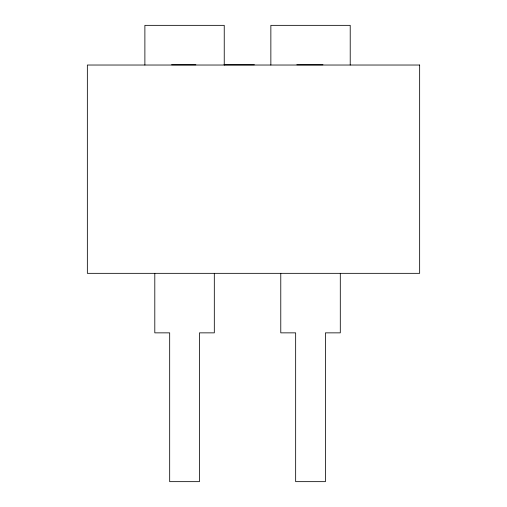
<?xml version="1.0" encoding="UTF-8"?>
<svg xmlns="http://www.w3.org/2000/svg" width="507" height="507" viewBox="0 0 507 507"><rect width="100%" height="100%" fill="white"/><g stroke="black" fill="none" stroke-linecap="round" stroke-linejoin="round"><path stroke-width="0.76" d="M171.562 64.782L195.873 64.782M224.088 64.782L254.4 64.782M296.823 64.782L322.978 64.782M350.217 65.029L350.217 25.35L270.858 25.35L270.858 65.029M340.298 273.336L340.298 332.858L325.418 332.858L325.418 481.65L295.657 481.65L295.657 332.858L280.777 332.858L280.777 273.336M224.24 65.029L224.24 25.35L144.882 25.35L144.882 65.029M214.315 273.336L214.315 332.858L199.441 332.858L199.441 481.65L169.68 481.65L169.68 332.858L154.8 332.858L154.8 273.336M419.65 65.029L87.35 65.029L87.35 273.336L419.65 273.336L419.65 65.029"/></g></svg>
